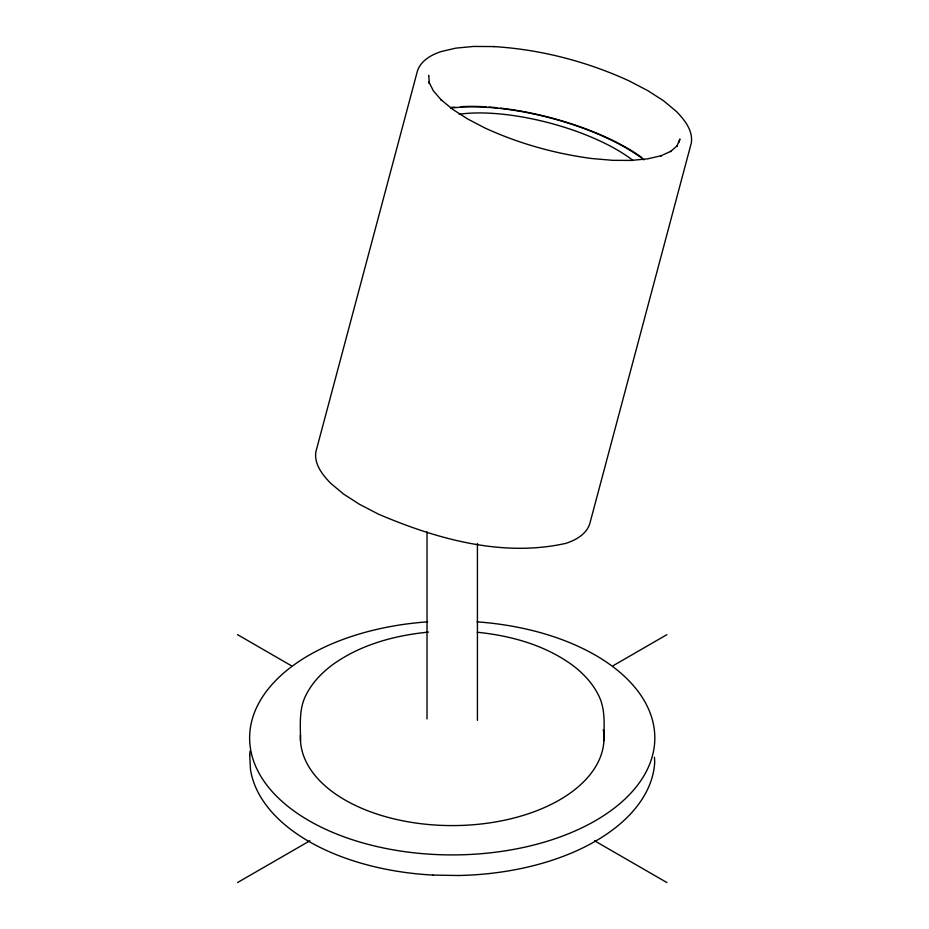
<?xml version="1.0" encoding="UTF-8"?>
<svg xmlns="http://www.w3.org/2000/svg" width="929" height="929" viewBox="0 0 929 929"><rect width="100%" height="100%" fill="white"/><g stroke="black" fill="none" stroke-linecap="round" stroke-linejoin="round"><path stroke-width="1.39" d="M428.594 76.19L428.699 75.33L429.384 83.517L428.884 81.915L433.39 90.891L441.589 100.32L441.078 99.775L452.783 109.425L467.577 118.935L484.659 127.865C518.591 143.496 554.938 153.657 591.959 158.545L612.722 160.334L631.139 160.415L647.699 158.847L661.448 155.654L660.705 155.875L671.156 151.183L670.471 151.648L677.346 145.598L676.8 146.259L679.935 139.036L678.867 142.578M237.534 882.55L309.926 840.757M613.221 665.652L666.894 634.658M428.466 632.103C394.546 635.424 360.173 644.703 332.268 664.955C321.806 672.817 312.446 682.478 306.442 694.218C298.615 708.455 300.497 725.131 300.497 740.703M493.671 46.566L473.558 46.45L455.918 48.122L441.275 51.525C430.731 54.95 419.362 61.43 416.842 73.205L315.814 452.04C314.13 464.5 322.607 474.893 330.643 483.277L343.602 494.089L359.372 504.226L378.335 514.097C436.525 538.983 502.67 557.586 565.9 543.337C576.444 539.912 587.813 533.432 590.333 521.645L691.362 142.822C693.034 130.362 684.568 119.969 676.533 111.585L663.561 100.773L647.803 90.636L628.84 80.765C586.35 61.337 540.341 49.434 493.671 46.566L494.135 46.613M432.949 875.072L458.38 875.513M477.297 632.254C510.776 635.657 544.638 644.97 572.159 664.955C582.634 672.805 591.994 682.478 597.986 694.218C605.824 708.455 603.943 725.131 603.943 740.703M237.534 634.658L291.207 665.652M594.502 840.757L666.894 882.55M654.457 757.274L654.713 762.163A203.021 117.217 0 0 1 458.38 875.501M249.727 755.045L250.493 769.735A202.15 116.706 0 0 0 432.949 875.083M477.425 543.523L477.425 720.381M427.015 531.922L427.015 718.93M249.75 755.045A203.021 117.217 0 0 1 250.098 751.05M477.1 621.861A202.603 116.973 0 0 1 623.301 800.601A202.603 116.973 0 0 1 280.93 800.415A202.603 116.973 0 0 1 427.712 621.838M603.339 729.706A151.799 87.64 0 0 1 456.987 825.544A151.799 87.64 0 0 1 300.497 735.199M459.123 114.267A115.8 39.959 14.9 0 1 633.16 160.578M450.774 107.555A131.361 45.324 14.9 0 1 454.85 107.114M460.529 106.684A131.361 45.324 14.9 0 1 486.343 106.87M489.049 107.056A131.361 45.324 14.9 0 1 497.352 107.799M500.15 108.101A131.361 45.324 14.9 0 1 523.352 111.573M524.722 111.828A131.361 45.324 14.9 0 1 641.858 157.535M450.797 108.136A129.549 44.697 14.9 0 1 644.006 159.858"/></g></svg>
